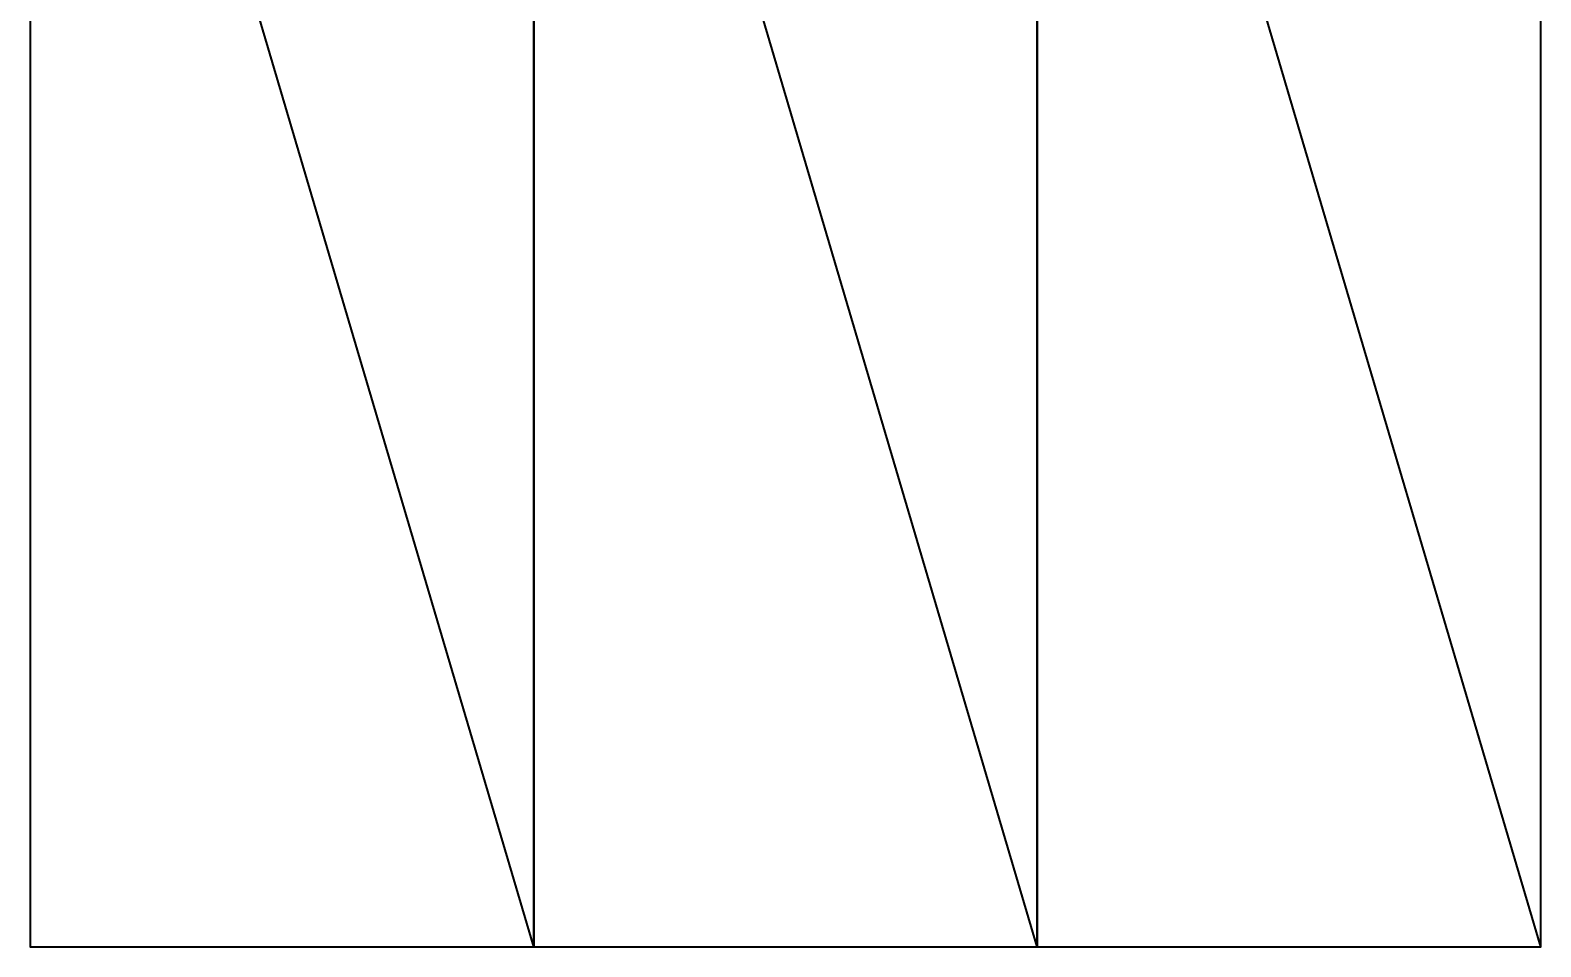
# Model space of a CAD drawing. Header units: millimetres. Extents: x 13515 to 183937, y -33900 to -660.
# Drawn here: x 58260.3 to 58412.9, y -20598.3 to -20505.7 of the extents above; entities that cross this region are included whole.
import ezdxf
from ezdxf.enums import TextEntityAlignment as Align

# ---------------------------------------------------------------- set-up
doc = ezdxf.new("R2010")
doc.units = ezdxf.units.MM
doc.header["$LTSCALE"] = 100
doc.header["$MEASUREMENT"] = 0
doc.layers.get('0').update_dxf_attribs({"linetype": 'CONTINUOUS'})
doc.layers.add('ELE9', color=9, linetype='CONTINUOUS')
doc.layers.add('주차-화물', color=251, linetype='CONTINUOUS')
doc.styles.add('나눔바른고딕', font='NanumBarunGothic.ttf')

# ---------------------------------------------------------------- blocks, each defined once
blk = doc.blocks.new('A$C9dd89177')
at = {"layer": '주차-화물', "ltscale": 0.1}
blk.add_lwpolyline([(0, 0), (11000, 0), (11000, 3250), (0, 3250), (0, 0), (11000, 3250)], dxfattribs=at)
at = {"layer": '주차-화물', "style": '나눔바른고딕'}
blk.add_text('화물용', height=450, dxfattribs=at).set_placement((9831.5, 560.8), align=Align.MIDDLE_CENTER)
blk = doc.blocks.new('B2FF')
at = {"layer": 'ELE9', "ltscale": 0.1, "rotation": 90.00000000000001}
for p in [(37222799.7, 553896.3), (37226049.7, 553896.3), (37229299.7, 553896.3)]:
    blk.add_blockref('A$C9dd89177', p, dxfattribs=at)

msp = doc.modelspace()

# ---------------------------------------------------------------- block references
at = {"xscale": 0.01565177005511743, "yscale": 0.01565177005511743, "zscale": 0.01565177005511743}
msp.add_blockref('B2FF', (-524291.51, -29267.72), dxfattribs=at)

doc.saveas('drawing.dxf')
